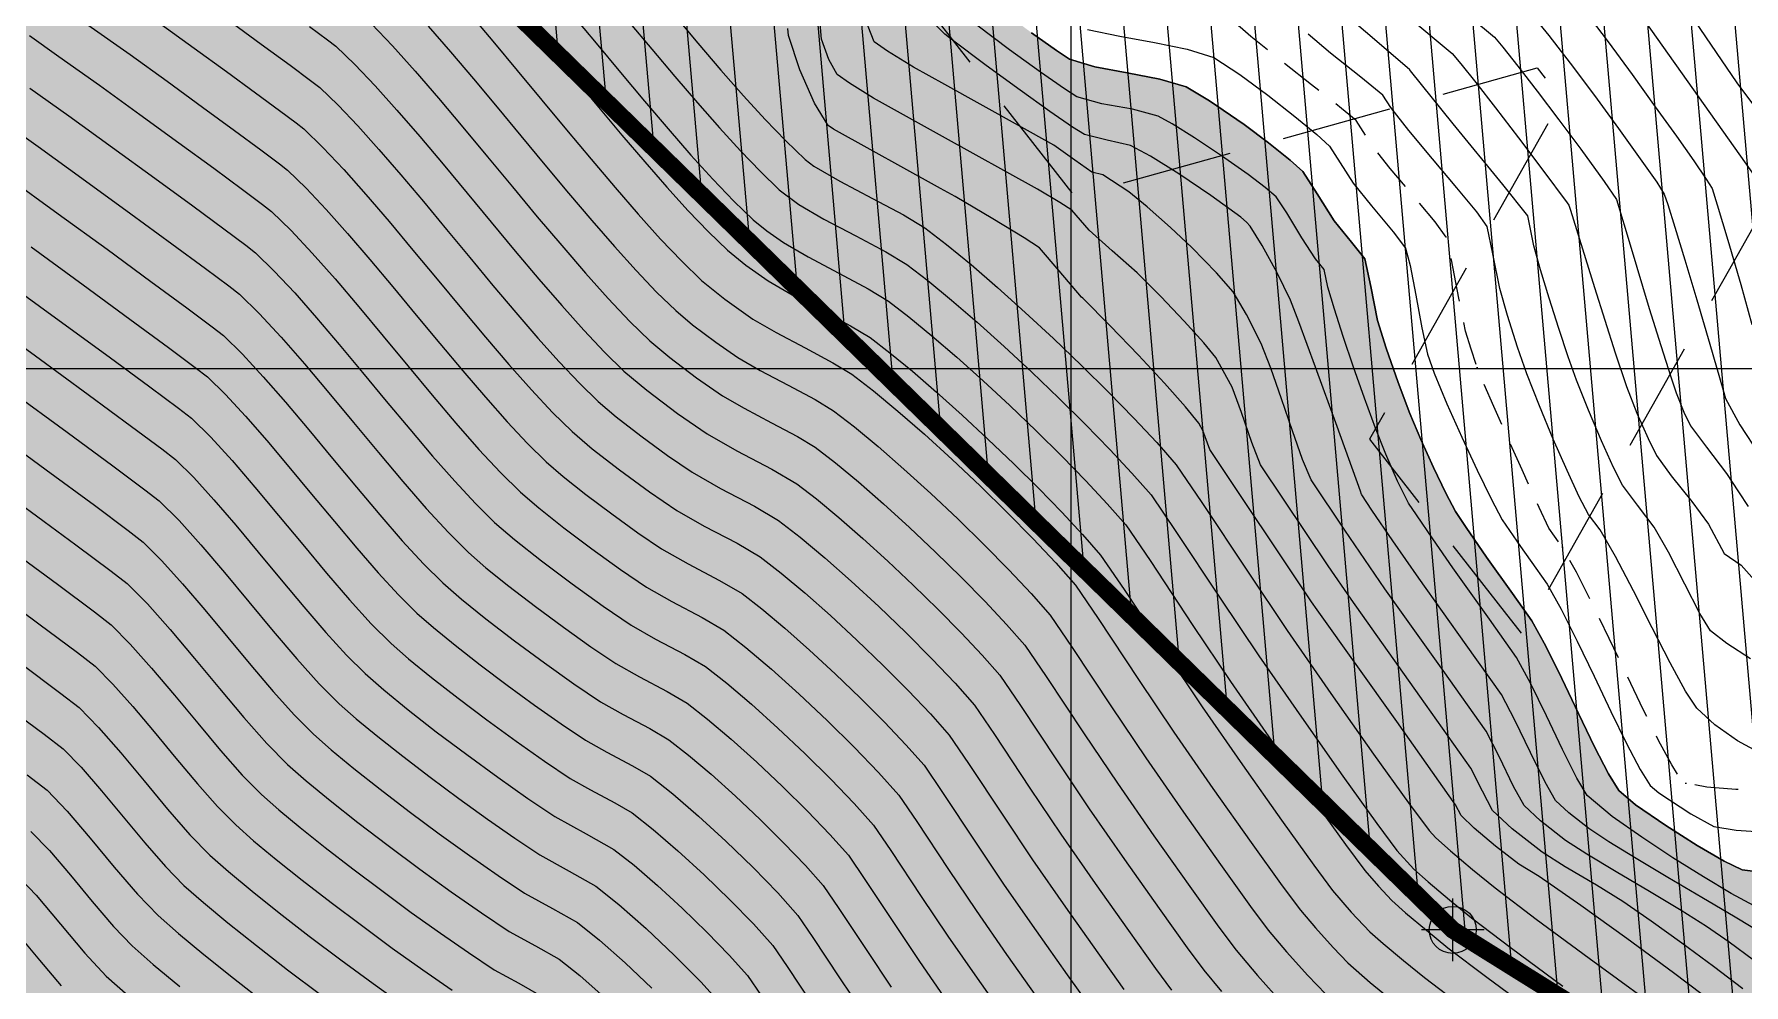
# Model space of a CAD drawing. Header units: metres. Extents: x 62264 to 62602, y 108404 to 109101.
# Drawn here: x 62370.22 to 62419.33, y 108682.31 to 108709.6 of the extents above; entities that cross this region are included whole.
import ezdxf
from ezdxf.enums import TextEntityAlignment as Align

# ---------------------------------------------------------------- set-up
doc = ezdxf.new("R2010")
doc.units = ezdxf.units.M
doc.header["$MEASUREMENT"] = 0
doc.linetypes.add('NASCOSTA', pattern=[9.525, 6.35, -3.175])
doc.linetypes.add('TRATTEGGIATA2', pattern=[0.375, 0.25, -0.125])
for name, color, linetype, lineweight in [('0__Symbol', 7, 'Continuous', 25), ('0_Col__Red_0.50', 14, 'Continuous', 50), ('0_Hatch', 2, 'Continuous', 9)]:
    doc.layers.add(name, color=color, linetype=linetype, lineweight=lineweight)
for name, color, linetype in [('colore lago', 131, 'Continuous'), ('coordinate', 2, 'Continuous'), ('curve livello 1m', 2, 'Continuous'), ('curve livello 5m', 7, 'Continuous'), ('LINCOLO-ROSSO-025', 10, 'Continuous')]:
    doc.layers.add(name, color=color, linetype=linetype)
doc.layers.add('Colori bordi', color=5, linetype='Continuous', plot=False)

# ---------------------------------------------------------------- blocks, each defined once
blk = doc.blocks.new('CONTORNO')
at = {"layer": 'LINCOLO-ROSSO-025', "linetype": 'NASCOSTA', "lineweight": 0, "ltscale": 0.5, "flags": 128}
blk.add_lwpolyline([(26.165, -94.334), (25.446, -93.474), (-6.877, 42.135), (-4.985, 41.623), (-4.907, 41.912), (-5.109, 41.967), (-4.481, 44.283), (-5.968, 44.686), (9.426, 101.471, 0.76503), (-27.561, 123.114), (-31.83, 118.918, 0.278191), (-69.079, 126.141), (-85.83, 120.005), (-86.105, 120.756), (-102.99, 114.571), (-98.153, 109.314), (-85.2, 114.059), (-84.427, 113.219), (-89.144, 103.05), (-84.307, 97.793), (-77.785, 111.855), (-78.51, 112.191), (-77.184, 115.052, -0.198912), (-74.368, 117.643), (-67.474, 120.163, -0.281645), (-36.074, 114.45, 0.175507), (-40.663, 100.044), (-40.374, 92.645, 0.034114), (-43.469, 92.01), (-53.105, 89.338), (-53.319, 90.109), (-70.647, 85.303), (-66.249, 79.674), (-52.956, 83.36), (-52.253, 82.461), (-57.773, 72.704), (-53.908, 67.757), (-53.375, 67.075), (-47.588, 77.303), (-45.683, 80.67), (-46.38, 81.064), (-46.314, 81.181, -0.14195), (-42.731, 84.682), (-41.604, 85.286, -0.165813), (-34.47, 86.461, -0.072308), (-29.805, 84.968), (-22.578, 81.44), (16.586, -82.868), (15.866, -82.007), (19.27, -96.287), (18.407, -96.98), (19.153, -100.108), (27.051, -106.511), (29.932, -105.824), (28.44, -103.877), (26.165, -94.334)], format="xyb", close=True, dxfattribs=at)
blk = doc.blocks.new('LEV_PLAN')
h = blk.add_hatch(color=256)
h.dxf.hatch_style = 1
h.paths.add_polyline_path([(-0.135, 0), (0, 0), (0, 0.135, 0.414214)])
h.paths.add_polyline_path([(0, 0), (0, -0.135, 0.414214), (0.135, 0)])
for p, q in [((0, -0.18), (0, 0.18)), ((-0.18, 0), (0.18, 0))]:
    blk.add_line(p, q)
blk.add_circle((0, 0), 0.135)
at = {"lineweight": 30, "flags": 106}
blk.add_attdef('VALUE', text='', height=0.25, dxfattribs=at).set_placement((0, 0.3), align=Align.BOTTOM_CENTER)

msp = doc.modelspace()

# ---------------------------------------------------------------- hatches: boundary and pattern name
at = {"layer": '0_Hatch'}
h = msp.add_hatch(dxfattribs=at)
h.set_pattern_fill('ANSI31', color=80, scale=10, angle=50)
h.paths.add_polyline_path([(62461.573, 108657.106), (62469.287, 108673.52), (62447.136, 108677.206), (62422.066, 108695.24), (62427.603, 108702.225), (62411.363, 108723.278), (62402.491, 108718.984), (62391.87, 108729.152), (62395.054, 108733.894), (62378.537, 108753.334), (62360.975, 108748.063), (62354.234, 108739.358), (62410.968, 108683.883), (62448.728, 108660.35), (62450.64, 108661.812), (62451.148, 108664.314), (62456.414, 108662.941), (62458.266, 108662.184), (62459.322, 108661.386), (62460.2, 108659.93)])
at = {"layer": 'colore lago', "linetype": 'Continuous', "lineweight": 0}
msp.add_hatch(color=256, dxfattribs=at).paths.add_polyline_path([(62424.984, 108653.069), (62419.433, 108652.547), (62413.953, 108651.637), (62408.529, 108650.359), (62403.21, 108648.764), (62398.021, 108646.797), (62392.955, 108644.487), (62388.067, 108641.873), (62383.347, 108638.914), (62379.143, 108635.919), (62374.987, 108632.528), (62370.912, 108628.752), (62367.864, 108625.55), (62364.577, 108621.72), (62361.992, 108618.302), (62358.884, 108613.699), (62356.087, 108608.883), (62353.615, 108603.924), (62351.491, 108598.79), (62349.698, 108593.52), (62348.257, 108588.148), (62347.162, 108582.699), (62346.433, 108577.206), (62346.076, 108571.827), (62346.067, 108566.27), (62346.414, 108560.708), (62347.156, 108555.214), (62348.241, 108549.757), (62349.108, 108546.543), (62347.868, 108543.897), (62343.805, 108542.34), (62343.071, 108542.931), (62342.215, 108543.399), (62341.494, 108543.605), (62340.731, 108543.397), (62339.788, 108542.895), (62338.814, 108542.367), (62337.958, 108542.081), (62337.463, 108542.167), (62336.538, 108542.374), (62334.253, 108542.969), (62331.322, 108543.785), (62328.139, 108544.685), (62325.098, 108545.533), (62322.593, 108546.195), (62321.848, 108546.361), (62320.984, 108546.545), (62320.474, 108546.666), (62319.859, 108546.963), (62319.103, 108547.335), (62317.961, 108547.824), (62316.581, 108548.386), (62315.066, 108548.989), (62313.523, 108549.599), (62312.055, 108550.183), (62310.769, 108550.711), (62309.769, 108551.147), (62309.112, 108551.475), (62308.074, 108552.131), (62305.134, 108553.829), (62301.974, 108555.846), (62300, 108557.145), (62300, 108746.102), (62331.882, 108763.679), (62334.507, 108761.512), (62338.392, 108758.6), (62343.084, 108755.721), (62348.103, 108752.428), (62352.959, 108748.821), (62356.982, 108746.672), (62361.491, 108743.204), (62364.809, 108741.018), (62364.85, 108740.982), (62366.701, 108739.452), (62368.7, 108737.832), (62369.305, 108737.355), (62369.749, 108737.014), (62370.359, 108736.582), (62371.24, 108735.973), (62371.627, 108735.711), (62374.472, 108733.847), (62374.708, 108733.696), (62375.544, 108733.194), (62376.513, 108732.622), (62377.024, 108732.307), (62377.264, 108731.984), (62377.853, 108731.572), (62378.743, 108731.016), (62379.493, 108730.514), (62379.904, 108730.173), (62380.53, 108729.628), (62381.289, 108728.95), (62382.099, 108728.213), (62382.879, 108727.488), (62383.568, 108726.81), (62384.361, 108726.013), (62384.891, 108725.5), (62385.513, 108725.007), (62386.29, 108724.44), (62387.153, 108723.834), (62388.028, 108723.224), (62388.845, 108722.646), (62389.533, 108722.136), (62390.019, 108721.728), (62390.461, 108721.189), (62391.046, 108720.467), (62391.593, 108719.84), (62392.228, 108719.121), (62392.561, 108718.731), (62392.862, 108718.087), (62393.16, 108717.245), (62393.458, 108716.296), (62393.758, 108715.335), (62394.064, 108714.455), (62394.378, 108713.747), (62394.629, 108713.387), (62395.018, 108712.892), (62395.432, 108712.426), (62395.814, 108712.034), (62396.33, 108711.596), (62397.152, 108710.938), (62398.032, 108710.258), (62398.87, 108709.636), (62399.584, 108709.126), (62399.96, 108708.881), (62400.685, 108708.661), (62401.612, 108708.484), (62402.549, 108708.306), (62403.305, 108708.084), (62403.979, 108707.68), (62404.973, 108707.002), (62405.674, 108706.477), (62406.299, 108705.979), (62406.659, 108705.658), (62407.074, 108705.014), (62407.565, 108704.234), (62408.06, 108703.631), (62408.444, 108703.148), (62408.613, 108702.358), (62408.809, 108701.374), (62409.055, 108700.585), (62409.399, 108699.598), (62409.737, 108698.707), (62410.053, 108697.961), (62410.417, 108697.156), (62410.768, 108696.423), (62411.044, 108695.894), (62411.352, 108695.436), (62411.941, 108694.585), (62412.688, 108693.536), (62413.24, 108692.756), (62413.64, 108692.028), (62414.101, 108691.1), (62414.582, 108690.096), (62415.042, 108689.143), (62415.44, 108688.363), (62415.735, 108687.883), (62416.22, 108687.475), (62417.091, 108686.877), (62417.986, 108686.309), (62418.762, 108685.857), (62419.277, 108685.61), (62419.98, 108685.523), (62420.747, 108685.436), (62421.269, 108685.254), (62422.042, 108684.935), (62422.834, 108684.575), (62423.302, 108684.318), (62424.281, 108683.305), (62425.656, 108681.875), (62426.449, 108681.066), (62427.156, 108680.351), (62427.673, 108679.833), (62427.895, 108679.62), (62428.432, 108679.384), (62429.04, 108678.92), (62429.869, 108678.212), (62430.484, 108677.629), (62430.843, 108677.243), (62431.218, 108676.364), (62431.557, 108675.296), (62431.913, 108674.527), (62432.355, 108674.247), (62432.858, 108673.942), (62433.455, 108673.231), (62434.097, 108672.326), (62434.701, 108671.601), (62435.197, 108671.28), (62435.685, 108671.01), (62436.144, 108670.755), (62436.707, 108670.388), (62437.492, 108669.855), (62438.358, 108669.253), (62439.162, 108668.678), (62440.078, 108667.996), (62441.13, 108667.19), (62442.002, 108666.501), (62442.908, 108665.758), (62443.789, 108665.021), (62444.562, 108664.359), (62445.144, 108663.844), (62445.453, 108663.547), (62446.014, 108662.665), (62446.501, 108661.941), (62447.153, 108661.7), (62448.876, 108661.081), (62447.183, 108652.749), (62446.943, 108651.566), (62441.595, 108652.495), (62436.09, 108653.04), (62430.527, 108653.236)])

# ---------------------------------------------------------------- linework, layer by layer
at = {"layer": '0_Col__Red_0.50', "color": 80, "const_width": 0.5}
msp.add_lwpolyline([(62461.573, 108657.106), (62469.287, 108673.52), (62447.136, 108677.206), (62422.066, 108695.24), (62427.603, 108702.225), (62411.363, 108723.278), (62402.491, 108718.984), (62391.87, 108729.152), (62395.054, 108733.894), (62378.537, 108753.334), (62360.975, 108748.063), (62354.234, 108739.358), (62410.968, 108683.883), (62448.728, 108660.35), (62450.64, 108661.812), (62451.148, 108664.314), (62456.414, 108662.941), (62458.266, 108662.184), (62459.322, 108661.386), (62460.2, 108659.93), (62461.573, 108657.106)], dxfattribs=at)
at = {"layer": 'Colori bordi', "linetype": 'Continuous', "lineweight": 0, "flags": 128}
msp.add_lwpolyline([(62398.87, 108709.636), (62399.584, 108709.126), (62399.96, 108708.881), (62400.685, 108708.661), (62401.612, 108708.484), (62402.549, 108708.306), (62403.305, 108708.084), (62403.979, 108707.68), (62404.973, 108707.002), (62405.674, 108706.477), (62406.299, 108705.979), (62406.659, 108705.658), (62407.074, 108705.014), (62407.565, 108704.234), (62408.06, 108703.631), (62408.444, 108703.148), (62408.613, 108702.358), (62408.809, 108701.374), (62409.055, 108700.585), (62409.399, 108699.598), (62409.737, 108698.707), (62410.053, 108697.961), (62410.417, 108697.156), (62410.768, 108696.423), (62411.044, 108695.894), (62411.352, 108695.436), (62411.941, 108694.585), (62412.688, 108693.536), (62413.24, 108692.756), (62413.64, 108692.028), (62414.101, 108691.1), (62414.582, 108690.096), (62415.042, 108689.143), (62415.44, 108688.363), (62415.735, 108687.883), (62416.22, 108687.475), (62417.091, 108686.877), (62417.986, 108686.309), (62418.762, 108685.857), (62419.277, 108685.61), (62419.98, 108685.523)], dxfattribs=at)
at = {"layer": 'coordinate', "linetype": 'Continuous', "lineweight": 0}
for p, q in [((62400, 108767.618), (62400, 108626.056)), ((62300, 108700), (62492.122, 108700))]:
    msp.add_line(p, q, dxfattribs=at)
at = {"layer": 'curve livello 1m', "color": 152, "linetype": 'TRATTEGGIATA2', "ltscale": 5, "flags": 128}
msp.add_lwpolyline([(62449.409, 108663.703), (62444.734, 108667.217), (62444.734, 108667.217), (62443.954, 108667.783), (62443.429, 108668.028), (62442.969, 108668.248), (62442.969, 108668.248), (62442.47, 108668.783), (62441.977, 108669.175), (62441.124, 108669.816), (62440.102, 108670.575), (62439.103, 108671.321), (62438.32, 108671.922), (62438.32, 108671.922), (62437.534, 108672.562), (62437.08, 108672.956), (62437.08, 108672.956), (62436.692, 108673.419), (62436.139, 108674.141), (62435.492, 108675.027), (62434.819, 108675.983), (62434.191, 108676.913), (62434.191, 108676.913), (62434.183, 108676.926), (62434.135, 108676.968), (62433.554, 108677.536), (62432.857, 108678.242), (62432.184, 108678.923), (62431.677, 108679.412), (62431.677, 108679.412), (62430.841, 108680.147), (62429.964, 108680.89), (62429.133, 108681.568), (62428.437, 108682.108), (62427.967, 108682.438), (62427.967, 108682.438), (62427.85, 108682.49), (62427.362, 108682.981), (62426.953, 108683.405), (62426.568, 108683.805), (62426.568, 108683.805), (62425.763, 108684.619), (62425.037, 108685.346), (62424.499, 108685.878), (62424.256, 108686.107), (62424.256, 108686.107), (62423.838, 108686.33), (62423.033, 108686.718), (62422.083, 108687.153), (62422.083, 108687.153), (62421.201, 108687.532), (62420.659, 108687.741), (62420.659, 108687.741), (62419.96, 108687.849), (62419.097, 108687.916), (62418.267, 108687.984), (62417.665, 108688.094), (62417.665, 108688.094), (62417.563, 108688.156), (62417.547, 108688.17), (62417.258, 108688.62), (62416.882, 108689.325), (62416.442, 108690.213), (62415.962, 108691.213), (62415.465, 108692.25), (62414.976, 108693.254), (62414.519, 108694.151), (62414.116, 108694.869), (62414.116, 108694.869), (62413.888, 108695.19), (62413.731, 108695.42), (62413.447, 108696.014), (62412.957, 108697.086), (62412.957, 108697.086), (62412.542, 108698.014), (62412.149, 108698.906), (62411.838, 108699.625), (62411.669, 108700.032), (62411.669, 108700.032), (62411.493, 108700.551), (62411.338, 108701.075), (62411.338, 108701.075), (62411.14, 108702.019), (62410.936, 108703.116), (62410.783, 108703.767), (62410.783, 108703.767), (62410.46, 108704.208), (62409.848, 108704.939), (62409.171, 108705.744), (62408.647, 108706.405), (62408.195, 108707.116), (62407.772, 108707.467), (62406.911, 108708.146), (62405.935, 108708.914), (62405.164, 108709.532), (62404.859, 108709.794), (62404.558, 108710.033), (62403.965, 108710.163), (62402.733, 108710.397), (62401.329, 108710.662), (62400.217, 108710.883), (62399.534, 108711.046), (62399.508, 108711.064), (62399.419, 108711.135), (62398.941, 108711.7), (62398.366, 108712.469), (62397.791, 108713.304), (62397.315, 108714.068), (62396.999, 108714.708), (62396.588, 108715.641), (62396.135, 108716.7), (62395.69, 108717.718), (62395.307, 108718.531), (62394.833, 108719.384), (62394.335, 108720.199), (62394, 108720.666), (62393.527, 108721.291), (62392.891, 108722.096), (62392.334, 108722.781), (62392.022, 108723.139), (62391.403, 108723.624), (62390.228, 108724.482), (62388.787, 108725.522), (62387.371, 108726.549), (62386.269, 108727.371), (62385.592, 108727.906), (62384.834, 108728.52), (62384.222, 108729.031), (62383.639, 108729.546), (62382.938, 108730.185), (62382.188, 108730.877), (62381.454, 108731.553), (62380.802, 108732.145), (62380.301, 108732.582), (62379.555, 108733.154), (62378.591, 108733.891), (62378.094, 108734.284), (62377.713, 108734.585), (62377.036, 108735.03), (62375.97, 108735.715), (62375.055, 108736.311), (62373.009, 108737.706), (62371.181, 108738.986), (62370.681, 108739.355), (62370.133, 108739.77), (62369.655, 108740.145), (62369.247, 108740.473), (62368.148, 108741.404), (62366.867, 108742.513), (62365.789, 108743.468)], dxfattribs=at)
at = {"layer": 'curve livello 1m', "flags": 128}
for points in [[(62419.524, 108691.666), (62418.846, 108692.105), (62418.373, 108692.471), (62418.373, 108692.471), (62418.066, 108692.971), (62417.631, 108693.812), (62417.163, 108694.727), (62416.756, 108695.448), (62416.756, 108695.448), (62416.278, 108696.075), (62415.842, 108696.654), (62415.842, 108696.654), (62415.586, 108697.158), (62415.24, 108697.921), (62414.866, 108698.804), (62414.527, 108699.665), (62414.527, 108699.665), (62414.286, 108700.337), (62414.014, 108701.151), (62413.74, 108702.014), (62413.492, 108702.834), (62413.301, 108703.518), (62413.301, 108703.518), (62413.123, 108704.385), (62412.409, 108705.282), (62410.984, 108707.026), (62409.754, 108708.546), (62409.733, 108708.573), (62409.725, 108708.579), (62406.002, 108711.776)], [(62409.508, 108711.73), (62412.168, 108709.51), (62412.41, 108709.223), (62412.838, 108708.68), (62413.394, 108707.96), (62414.016, 108707.138), (62414.647, 108706.294), (62415.321, 108705.364), (62415.674, 108704.847), (62416.066, 108703.55), (62416.614, 108701.72), (62416.945, 108700.659), (62417.23, 108699.762), (62417.384, 108699.298), (62417.608, 108698.75), (62417.797, 108698.351), (62418.259, 108697.737), (62418.833, 108696.985), (62419.177, 108696.455), (62419.453, 108696.039)], [(62375.763, 108710.024), (62376.739, 108709.314), (62377.566, 108708.707), (62378.155, 108708.27), (62378.419, 108708.067), (62378.419, 108708.067), (62378.944, 108707.56), (62379.512, 108706.963), (62380.115, 108706.291), (62380.746, 108705.561), (62381.398, 108704.79), (62382.062, 108703.993), (62382.73, 108703.186), (62383.396, 108702.386), (62384.051, 108701.609), (62384.688, 108700.871), (62385.299, 108700.189), (62385.877, 108699.578), (62386.414, 108699.055), (62386.414, 108699.055), (62386.932, 108698.616), (62387.64, 108698.067), (62388.409, 108697.504), (62389.114, 108697.022), (62389.114, 108697.022), (62389.933, 108696.558), (62390.907, 108696.045), (62391.602, 108695.639), (62392.218, 108695.162), (62392.925, 108694.569), (62393.69, 108693.892), (62394.48, 108693.163), (62395.261, 108692.411), (62396.002, 108691.668), (62396.669, 108690.966), (62397.228, 108690.335), (62397.802, 108689.494), (62398.82, 108687.956), (62399.709, 108686.63), (62400.691, 108685.219), (62401.648, 108683.863), (62402.432, 108682.771), (62402.891, 108682.155)], [(62385.653, 108710.184), (62386.356, 108709.337), (62387.056, 108708.494), (62387.748, 108707.67), (62388.426, 108706.876), (62389.084, 108706.126), (62389.715, 108705.432), (62390.314, 108704.808), (62390.874, 108704.265), (62390.874, 108704.265), (62391.267, 108703.948), (62391.74, 108703.613), (62391.74, 108703.613), (62392.447, 108703.204), (62393.332, 108702.736), (62394.175, 108702.287), (62394.755, 108701.937), (62394.755, 108701.937), (62395.342, 108701.487), (62396.005, 108700.942), (62396.724, 108700.322), (62397.476, 108699.647), (62398.243, 108698.935), (62399.004, 108698.207), (62399.738, 108697.48), (62400.425, 108696.775), (62401.044, 108696.111), (62401.575, 108695.508), (62402.271, 108694.489), (62403.505, 108692.625), (62404.583, 108691.017), (62405.773, 108689.306), (62406.933, 108687.662), (62407.882, 108686.339), (62408.44, 108685.592), (62408.83, 108685.139), (62409.22, 108684.729), (62409.614, 108684.378), (62410.21, 108683.876), (62410.831, 108683.372), (62411.945, 108682.523), (62413.377, 108681.47)], [(62388.596, 108710.148), (62389.279, 108709.339), (62389.946, 108708.562), (62390.594, 108707.829), (62391.215, 108707.15), (62391.806, 108706.537), (62392.361, 108706.001), (62392.361, 108706.001), (62392.615, 108705.81), (62393.363, 108705.377), (62394.3, 108704.881), (62395.192, 108704.407), (62395.806, 108704.036), (62395.806, 108704.036), (62396.428, 108703.56), (62397.13, 108702.983), (62397.89, 108702.327), (62398.686, 108701.612), (62399.498, 108700.859), (62400.303, 108700.088), (62401.08, 108699.319), (62401.807, 108698.574), (62402.462, 108697.871), (62403.024, 108697.232), (62403.76, 108696.154), (62405.067, 108694.181), (62406.207, 108692.479), (62407.467, 108690.669), (62408.695, 108688.929), (62409.699, 108687.529), (62410.289, 108686.738), (62410.484, 108686.522), (62410.9, 108686.152), (62411.531, 108685.62), (62412.188, 108685.087), (62413.367, 108684.188), (62414.882, 108683.074), (62416.51, 108681.89)], [(62419.305, 108682.194), (62418.454, 108682.836), (62417.552, 108683.5), (62416.663, 108684.137), (62415.853, 108684.698), (62415.853, 108684.698), (62415.095, 108685.166), (62414.197, 108685.695), (62413.536, 108686.111), (62413.536, 108686.111), (62412.679, 108686.782), (62412.113, 108687.31), (62412.113, 108687.31), (62411.824, 108687.864), (62411.488, 108688.53), (62411.488, 108688.53), (62410.024, 108690.597), (62408.045, 108693.374), (62408.045, 108693.374), (62407.39, 108694.331), (62405.445, 108697.236), (62405.195, 108697.874), (62404.901, 108698.738), (62404.626, 108699.468), (62404.626, 108699.468), (62404.165, 108700.315), (62403.818, 108700.736), (62403.254, 108701.358), (62402.582, 108702.065), (62401.905, 108702.744), (62401.188, 108703.376), (62400.518, 108703.97), (62400.024, 108704.547), (62399.678, 108704.767), (62399.036, 108705.148), (62396.311, 108706.658), (62394.325, 108707.76), (62393.641, 108708.188), (62393.282, 108708.439), (62393.045, 108708.871), (62392.837, 108709.452), (62392.777, 108710.132)], [(62419.603, 108683.018), (62418.904, 108683.53), (62418.258, 108683.98), (62418.258, 108683.98), (62417.529, 108684.442), (62416.618, 108684.986), (62415.666, 108685.546), (62414.815, 108686.057), (62414.207, 108686.452), (62414.207, 108686.452), (62413.491, 108687.013), (62413.018, 108687.453), (62413.018, 108687.453), (62412.715, 108688.004), (62412.303, 108688.861), (62411.926, 108689.586), (62411.926, 108689.586), (62410.69, 108691.331), (62409.019, 108693.677), (62409.019, 108693.677), (62407.869, 108695.356), (62406.901, 108696.801), (62406.654, 108697.39), (62406.363, 108698.212), (62406.052, 108699.132), (62405.745, 108700.012), (62405.465, 108700.716), (62405.465, 108700.716), (62405.047, 108701.546), (62404.657, 108702.2), (62404.657, 108702.2), (62404.181, 108702.746), (62403.475, 108703.472), (62403.475, 108703.472), (62402.859, 108704.048), (62402.189, 108704.64), (62401.666, 108705.071), (62400.914, 108705.559), (62400.6, 108705.634), (62400.107, 108705.981), (62399.507, 108706.414), (62396.375, 108708.149), (62395.477, 108708.648), (62394.731, 108709.114), (62394.349, 108709.382), (62394.084, 108710.039)], [(62419.955, 108683.718), (62419.085, 108684.247), (62418.126, 108684.814), (62417.151, 108685.387), (62416.236, 108685.93), (62415.454, 108686.411), (62414.878, 108686.793), (62414.878, 108686.793), (62414.304, 108687.243), (62413.924, 108687.596), (62413.924, 108687.596), (62413.622, 108688.122), (62413.203, 108688.98), (62412.755, 108689.908), (62412.364, 108690.643), (62412.364, 108690.643), (62411.356, 108692.066), (62409.993, 108693.98), (62409.993, 108693.98), (62409.25, 108695.051), (62408.644, 108695.936), (62408.356, 108696.369), (62408.356, 108696.369), (62408.35, 108696.383), (62408.318, 108696.475), (62407.649, 108698.334), (62407.028, 108700.04), (62406.548, 108701.336), (62406.304, 108701.965), (62406.304, 108701.965), (62405.922, 108702.744), (62405.495, 108703.53), (62405.15, 108704.086), (62405.15, 108704.086), (62405.044, 108704.2), (62404.883, 108704.342), (62404.017, 108704.97), (62403.1, 108705.587), (62402.282, 108706.096), (62401.711, 108706.401), (62401.041, 108706.559), (62400.387, 108706.716), (62400.043, 108706.928), (62399.396, 108707.373), (62398.538, 108707.986), (62397.561, 108708.7), (62396.556, 108709.451), (62396.379, 108709.593), (62395.885, 108710.083)], [(62414.916, 108710.055), (62415.431, 108709.373), (62415.431, 108709.373), (62416.119, 108708.435), (62416.786, 108707.515), (62417.391, 108706.669), (62417.892, 108705.957), (62418.248, 108705.436), (62418.416, 108705.166), (62418.416, 108705.166), (62418.567, 108704.701), (62418.873, 108703.681), (62419.244, 108702.413), (62419.244, 108702.413), (62419.562, 108701.26)], [(62416.164, 108710.432), (62419.726, 108705.408)], [(62370.077, 108709.56), (62370.925, 108708.957), (62372.091, 108708.132), (62372.091, 108708.132), (62373.25, 108707.294), (62374.367, 108706.482), (62375.372, 108705.747), (62376.198, 108705.14), (62376.776, 108704.709), (62377.036, 108704.507), (62377.036, 108704.507), (62377.595, 108703.962), (62378.206, 108703.308), (62378.858, 108702.569), (62379.539, 108701.768), (62380.238, 108700.929), (62380.945, 108700.077), (62381.646, 108699.236), (62382.333, 108698.428), (62382.992, 108697.679), (62383.612, 108697.011), (62384.183, 108696.45), (62384.183, 108696.45), (62384.713, 108695.995), (62385.427, 108695.43), (62386.238, 108694.82), (62387.058, 108694.23), (62387.802, 108693.726), (62387.802, 108693.726), (62388.534, 108693.311), (62389.404, 108692.853), (62390.025, 108692.49), (62390.662, 108691.993), (62391.399, 108691.367), (62392.193, 108690.653), (62393, 108689.893), (62393.775, 108689.128), (62394.475, 108688.399), (62395.055, 108687.749), (62395.568, 108686.997), (62396.478, 108685.622), (62397.273, 108684.437), (62398.151, 108683.175), (62399.006, 108681.963)], [(62371.761, 108709.868), (62372.97, 108709.013), (62372.97, 108709.013), (62374.031, 108708.245), (62375.053, 108707.502), (62375.974, 108706.829), (62376.73, 108706.273), (62377.259, 108705.879), (62377.497, 108705.693), (62377.497, 108705.693), (62378.027, 108705.179), (62378.604, 108704.568), (62379.218, 108703.878), (62379.86, 108703.129), (62380.521, 108702.341), (62381.193, 108701.532), (62381.865, 108700.722), (62382.53, 108699.929), (62383.177, 108699.173), (62383.799, 108698.473), (62384.385, 108697.849), (62384.927, 108697.318), (62384.927, 108697.318), (62385.412, 108696.902), (62386.065, 108696.385), (62386.807, 108695.826), (62387.558, 108695.286), (62388.239, 108694.825), (62388.239, 108694.825), (62389, 108694.393), (62389.905, 108693.917), (62390.551, 108693.54), (62391.123, 108693.096), (62391.78, 108692.546), (62392.491, 108691.917), (62393.225, 108691.238), (62393.951, 108690.54), (62394.64, 108689.85), (62395.259, 108689.197), (62395.78, 108688.611), (62396.312, 108687.83), (62397.259, 108686.4), (62398.085, 108685.168), (62398.998, 108683.856), (62399.887, 108682.596), (62400.615, 108681.582)], [(62378.123, 108709.822), (62378.646, 108709.434), (62378.88, 108709.254), (62378.88, 108709.254), (62379.423, 108708.729), (62380.011, 108708.111), (62380.636, 108707.415), (62381.29, 108706.66), (62381.964, 108705.861), (62382.651, 108705.035), (62383.343, 108704.2), (62384.033, 108703.372), (62384.711, 108702.568), (62385.371, 108701.804), (62386.003, 108701.097), (62386.602, 108700.465), (62387.157, 108699.923), (62387.157, 108699.923), (62387.813, 108699.378), (62388.7, 108698.711), (62389.552, 108698.12), (62389.552, 108698.12), (62390.4, 108697.64), (62391.408, 108697.109), (62392.127, 108696.689), (62392.127, 108696.689), (62392.689, 108696.256), (62393.328, 108695.726), (62394.021, 108695.122), (62394.742, 108694.465), (62395.47, 108693.78), (62396.178, 108693.088), (62396.844, 108692.411), (62397.444, 108691.774), (62397.953, 108691.197), (62398.547, 108690.327), (62399.601, 108688.734), (62400.522, 108687.361), (62401.538, 108685.9), (62402.529, 108684.496), (62403.34, 108683.366), (62403.816, 108682.727), (62404.326, 108682.119)], [(62379.903, 108709.898), (62380.511, 108709.258), (62381.157, 108708.539), (62381.833, 108707.758), (62382.53, 108706.932), (62383.241, 108706.078), (62383.957, 108705.214), (62384.669, 108704.358), (62385.371, 108703.526), (62386.053, 108702.736), (62386.708, 108702.006), (62387.326, 108701.352), (62387.9, 108700.792), (62387.9, 108700.792), (62388.473, 108700.316), (62389.246, 108699.734), (62389.99, 108699.219), (62389.99, 108699.219), (62390.614, 108698.857), (62391.396, 108698.444), (62392.141, 108698.048), (62392.653, 108697.739), (62392.653, 108697.739), (62393.234, 108697.291), (62393.895, 108696.743), (62394.611, 108696.118), (62395.357, 108695.439), (62396.109, 108694.73), (62396.842, 108694.014), (62397.531, 108693.315), (62398.151, 108692.655), (62398.677, 108692.059), (62399.292, 108691.159), (62400.382, 108689.512), (62401.334, 108688.092), (62402.385, 108686.581), (62403.41, 108685.129), (62404.248, 108683.961), (62404.741, 108683.3), (62405.357, 108682.574), (62406.08, 108681.774)], [(62381.532, 108709.829), (62382.174, 108709.092), (62382.837, 108708.312), (62383.515, 108707.501), (62384.2, 108706.675), (62384.886, 108705.848), (62385.567, 108705.033), (62386.235, 108704.246), (62386.883, 108703.501), (62387.505, 108702.812), (62388.095, 108702.194), (62388.644, 108701.66), (62388.644, 108701.66), (62389.132, 108701.254), (62389.793, 108700.757), (62390.427, 108700.317), (62390.427, 108700.317), (62391.072, 108699.944), (62391.88, 108699.517), (62392.649, 108699.107), (62393.178, 108698.788), (62393.178, 108698.788), (62393.779, 108698.326), (62394.461, 108697.76), (62395.201, 108697.114), (62395.972, 108696.413), (62396.749, 108695.68), (62397.506, 108694.941), (62398.218, 108694.218), (62398.858, 108693.537), (62399.402, 108692.921), (62400.036, 108691.992), (62401.163, 108690.29), (62402.146, 108688.823), (62403.232, 108687.262), (62404.291, 108685.762), (62405.157, 108684.555), (62405.665, 108683.873), (62406.189, 108683.256), (62406.804, 108682.576), (62407.326, 108682.038)], [(62384.384, 108709.959), (62385.062, 108709.143), (62385.744, 108708.321), (62386.424, 108707.503), (62387.096, 108706.702), (62387.754, 108705.932), (62388.392, 108705.204), (62389.005, 108704.53), (62389.587, 108703.923), (62390.131, 108703.397), (62390.131, 108703.397), (62390.663, 108702.968), (62391.303, 108702.515), (62391.303, 108702.515), (62391.989, 108702.117), (62392.848, 108701.663), (62393.667, 108701.227), (62394.229, 108700.888), (62394.229, 108700.888), (62394.8, 108700.45), (62395.443, 108699.921), (62396.141, 108699.32), (62396.871, 108698.664), (62397.616, 108697.973), (62398.355, 108697.266), (62399.067, 108696.561), (62399.734, 108695.876), (62400.335, 108695.232), (62400.851, 108694.645), (62401.526, 108693.656), (62402.724, 108691.847), (62403.771, 108690.286), (62404.926, 108688.625), (62406.052, 108687.029), (62406.974, 108685.745), (62407.515, 108685.019), (62408.052, 108684.396), (62408.589, 108683.832), (62408.971, 108683.492), (62409.55, 108683.004), (62410.153, 108682.514), (62411.234, 108681.69)], [(62387.283, 108709.972), (62387.957, 108709.165), (62388.62, 108708.378), (62389.269, 108707.623), (62389.899, 108706.91), (62390.504, 108706.25), (62391.078, 108705.654), (62391.618, 108705.133), (62391.618, 108705.133), (62392.178, 108704.712), (62392.905, 108704.29), (62393.816, 108703.808), (62394.684, 108703.347), (62395.281, 108702.987), (62395.281, 108702.987), (62395.885, 108702.523), (62396.567, 108701.962), (62397.307, 108701.325), (62398.081, 108700.63), (62398.871, 108699.897), (62399.654, 108699.147), (62400.409, 108698.4), (62401.116, 108697.674), (62401.753, 108696.991), (62402.3, 108696.37), (62403.015, 108695.321), (62404.286, 108693.403), (62405.395, 108691.748), (62405.395, 108691.748), (62406.62, 108689.987), (62407.814, 108688.295), (62408.791, 108686.934), (62409.364, 108686.165), (62409.852, 108685.626), (62410.257, 108685.265), (62410.871, 108684.748), (62411.51, 108684.229), (62412.656, 108683.355), (62414.129, 108682.272)], [(62419.627, 108684.573), (62418.968, 108684.931), (62418.168, 108685.405), (62417.289, 108685.955), (62416.395, 108686.545), (62415.549, 108687.134), (62415.549, 108687.134), (62414.83, 108687.74), (62414.531, 108688.24), (62414.121, 108689.062), (62413.658, 108690.029), (62413.199, 108690.967), (62412.802, 108691.699), (62412.802, 108691.699), (62412.022, 108692.801), (62410.967, 108694.282), (62410.967, 108694.282), (62410.392, 108695.111), (62409.923, 108695.796), (62409.7, 108696.131), (62409.7, 108696.131), (62409.385, 108696.765), (62409.043, 108697.545), (62409.043, 108697.545), (62408.753, 108698.289), (62408.436, 108699.144), (62408.118, 108700.042), (62407.82, 108700.918), (62407.566, 108701.704), (62407.379, 108702.334), (62407.379, 108702.334), (62407.275, 108702.839), (62407.024, 108703.148), (62406.634, 108703.755), (62406.197, 108704.473), (62405.891, 108704.929), (62405.582, 108705.193), (62405.091, 108705.566), (62404.321, 108706.105), (62403.553, 108706.617), (62402.908, 108707.022), (62402.508, 108707.242), (62401.77, 108707.44), (62400.886, 108707.602), (62400.173, 108707.798), (62399.812, 108708.027), (62399.122, 108708.51), (62398.238, 108709.151), (62397.294, 108709.854)], [(62400.473, 108709.728), (62401.4, 108709.536), (62402.398, 108709.357), (62403.341, 108709.163), (62404.102, 108708.926), (62404.102, 108708.926), (62404.854, 108708.438), (62405.657, 108707.842), (62406.434, 108707.238), (62407.064, 108706.721), (62407.427, 108706.387), (62407.427, 108706.387), (62407.738, 108705.904), (62408.106, 108705.319), (62408.106, 108705.319), (62408.631, 108704.667), (62409.256, 108703.926), (62409.614, 108703.457), (62409.744, 108702.958), (62409.904, 108702.102), (62410.076, 108701.163), (62410.24, 108700.415), (62410.43, 108699.869), (62410.8, 108698.989), (62411.228, 108698.027), (62411.667, 108697.083), (62412.069, 108696.26), (62412.387, 108695.657), (62412.914, 108694.887), (62413.353, 108694.271), (62413.678, 108693.812), (62414.08, 108693.089), (62414.54, 108692.176), (62415.027, 108691.166), (62415.512, 108690.153), (62415.963, 108689.23), (62416.349, 108688.49), (62416.641, 108688.027), (62416.892, 108687.816), (62417.804, 108687.213), (62418.471, 108686.852), (62419.114, 108686.751), (62419.974, 108686.688)], [(62419.736, 108688.996), (62419.147, 108689.309), (62418.495, 108689.773), (62417.978, 108690.249), (62417.978, 108690.249), (62417.657, 108690.734), (62417.216, 108691.548), (62416.701, 108692.554), (62416.162, 108693.617), (62415.645, 108694.599), (62415.198, 108695.366), (62415.198, 108695.366), (62414.864, 108695.806), (62414.601, 108696.313), (62414.25, 108697.067), (62413.855, 108697.973), (62413.457, 108698.932), (62413.098, 108699.848), (62413.098, 108699.848), (62412.831, 108700.614), (62412.543, 108701.521), (62412.319, 108702.297), (62412.319, 108702.297), (62412.12, 108703.295), (62411.953, 108704.076), (62411.953, 108704.076), (62411.657, 108704.494), (62411.086, 108705.188), (62410.386, 108706.014), (62409.705, 108706.83), (62409.188, 108707.491), (62408.963, 108707.845), (62408.323, 108708.359), (62407.452, 108709.05), (62406.81, 108709.598)], [(62413.385, 108709.979), (62413.726, 108709.561), (62414.338, 108708.767), (62415.039, 108707.833), (62415.039, 108707.833), (62415.729, 108706.89), (62416.356, 108706.017), (62416.826, 108705.344), (62417.045, 108705.006), (62417.045, 108705.006), (62417.147, 108704.712), (62417.352, 108704.056), (62417.637, 108703.117), (62417.979, 108701.972), (62418.353, 108700.7), (62418.737, 108699.379), (62418.737, 108699.379), (62418.803, 108699.138), (62419.215, 108698.381), (62419.777, 108697.524)], [(62370.089, 108708.046), (62371.213, 108707.251), (62371.213, 108707.251), (62372.47, 108706.343), (62373.681, 108705.462), (62374.771, 108704.665), (62375.667, 108704.006), (62376.293, 108703.539), (62376.575, 108703.32), (62376.575, 108703.32), (62377.112, 108702.797), (62377.699, 108702.168), (62378.325, 108701.458), (62378.979, 108700.689), (62379.651, 108699.884), (62380.329, 108699.066), (62381.003, 108698.257), (62381.662, 108697.482), (62382.295, 108696.762), (62382.891, 108696.121), (62383.44, 108695.582), (62383.44, 108695.582), (62384.015, 108695.089), (62384.789, 108694.476), (62385.668, 108693.814), (62386.558, 108693.174), (62387.364, 108692.628), (62387.364, 108692.628), (62388.067, 108692.229), (62388.903, 108691.789), (62389.5, 108691.441), (62390.111, 108690.963), (62390.819, 108690.362), (62391.582, 108689.676), (62392.357, 108688.946), (62393.101, 108688.211), (62393.773, 108687.511), (62394.331, 108686.886), (62394.823, 108686.165), (62395.697, 108684.844), (62396.461, 108683.706), (62397.304, 108682.494), (62398.125, 108681.329)], [(62369.253, 108707.136), (62370.334, 108706.371), (62371.689, 108705.391), (62372.994, 108704.442), (62374.17, 108703.583), (62375.135, 108702.873), (62375.81, 108702.37), (62376.114, 108702.133), (62376.114, 108702.133), (62376.683, 108701.575), (62377.309, 108700.898), (62377.978, 108700.132), (62378.676, 108699.305), (62379.388, 108698.446), (62380.103, 108697.586), (62380.805, 108696.754), (62381.48, 108695.978), (62382.115, 108695.288), (62382.696, 108694.713), (62382.696, 108694.713), (62383.195, 108694.282), (62383.855, 108693.751), (62384.616, 108693.166), (62385.421, 108692.572), (62386.211, 108692.011), (62386.926, 108691.529), (62386.926, 108691.529), (62387.601, 108691.147), (62388.402, 108690.725), (62388.974, 108690.391), (62389.56, 108689.933), (62390.239, 108689.357), (62390.971, 108688.699), (62391.713, 108687.999), (62392.427, 108687.294), (62393.072, 108686.623), (62393.606, 108686.024), (62394.078, 108685.332), (62394.916, 108684.066), (62395.648, 108682.974), (62396.457, 108681.813)], [(62370.128, 108703.488), (62371.622, 108702.402), (62372.967, 108701.419), (62374.072, 108700.606), (62374.844, 108700.03), (62375.193, 108699.759), (62375.193, 108699.759), (62375.713, 108699.249), (62376.285, 108698.631), (62376.896, 108697.93), (62377.534, 108697.174), (62378.186, 108696.389), (62378.839, 108695.603), (62379.48, 108694.842), (62380.098, 108694.133), (62380.678, 108693.502), (62381.209, 108692.977), (62381.209, 108692.977), (62381.686, 108692.561), (62382.305, 108692.057), (62383.023, 108691.497), (62383.8, 108690.913), (62384.591, 108690.336), (62385.356, 108689.798), (62386.051, 108689.332), (62386.051, 108689.332), (62386.667, 108688.983), (62387.4, 108688.597), (62387.923, 108688.292), (62388.558, 108687.792), (62389.299, 108687.153), (62390.088, 108686.428), (62390.867, 108685.674), (62391.576, 108684.946), (62392.157, 108684.3), (62392.589, 108683.668), (62393.355, 108682.51), (62394.024, 108681.512)], [(62369.347, 108702.537), (62370.935, 108701.382), (62372.366, 108700.337), (62373.54, 108699.473), (62374.361, 108698.861), (62374.732, 108698.572), (62374.732, 108698.572), (62375.286, 108698.026), (62375.899, 108697.354), (62376.556, 108696.594), (62377.238, 108695.778), (62377.931, 108694.943), (62378.616, 108694.124), (62379.278, 108693.355), (62379.9, 108692.671), (62380.466, 108692.109), (62380.466, 108692.109), (62380.973, 108691.667), (62381.63, 108691.131), (62382.395, 108690.536), (62383.22, 108689.914), (62384.062, 108689.301), (62384.875, 108688.729), (62385.614, 108688.234), (62386.201, 108687.901), (62386.899, 108687.533), (62387.397, 108687.242), (62388.002, 108686.766), (62388.709, 108686.156), (62389.461, 108685.466), (62390.203, 108684.748), (62390.879, 108684.054), (62391.433, 108683.438), (62391.844, 108682.835), (62392.574, 108681.732)], [(62368.567, 108701.585), (62370.249, 108700.362), (62371.764, 108699.255), (62373.008, 108698.339), (62373.879, 108697.691), (62374.271, 108697.386), (62374.271, 108697.386), (62374.798, 108696.866), (62375.381, 108696.228), (62376.005, 108695.504), (62376.654, 108694.729), (62377.312, 108693.935), (62377.964, 108693.156), (62378.593, 108692.425), (62379.185, 108691.775), (62379.722, 108691.24), (62379.722, 108691.24), (62380.259, 108690.772), (62380.956, 108690.205), (62381.766, 108689.574), (62382.64, 108688.916), (62383.532, 108688.266), (62384.393, 108687.66), (62385.176, 108687.135), (62386.071, 108686.641), (62386.872, 108686.192), (62387.447, 108685.74), (62388.119, 108685.16), (62388.834, 108684.504), (62389.539, 108683.821), (62390.182, 108683.161), (62390.708, 108682.576), (62391.099, 108682.003)], [(62369.563, 108699.343), (62371.163, 108698.173), (62372.477, 108697.206), (62373.396, 108696.521), (62373.81, 108696.199), (62373.81, 108696.199), (62374.376, 108695.636), (62375.007, 108694.936), (62375.683, 108694.143), (62376.381, 108693.304), (62377.081, 108692.462), (62377.762, 108691.662), (62378.401, 108690.951), (62378.979, 108690.372), (62378.979, 108690.372), (62379.465, 108689.946), (62380.085, 108689.436), (62380.806, 108688.867), (62381.593, 108688.266), (62382.414, 108687.656), (62383.234, 108687.065), (62384.02, 108686.516), (62384.738, 108686.037), (62385.587, 108685.569), (62386.346, 108685.143), (62387.013, 108684.612), (62387.798, 108683.921), (62388.612, 108683.153), (62389.37, 108682.39), (62389.984, 108681.714)], [(62369.96, 108696.009), (62371.414, 108694.939), (62372.43, 108694.182), (62372.888, 108693.825), (62372.888, 108693.825), (62373.469, 108693.241), (62374.123, 108692.505), (62374.821, 108691.677), (62375.536, 108690.816), (62376.238, 108689.982), (62376.899, 108689.235), (62377.492, 108688.635), (62377.492, 108688.635), (62378.029, 108688.164), (62378.715, 108687.6), (62379.513, 108686.971), (62380.384, 108686.305), (62381.292, 108685.631), (62382.199, 108684.977), (62383.069, 108684.37), (62383.863, 108683.839), (62384.619, 108683.423), (62385.295, 108683.043), (62385.889, 108682.571), (62386.588, 108681.956)], [(62369.359, 108694.927), (62370.882, 108693.806), (62371.947, 108693.012), (62372.427, 108692.638), (62372.427, 108692.638), (62372.973, 108692.09), (62373.587, 108691.399), (62374.242, 108690.622), (62374.912, 108689.814), (62375.571, 108689.031), (62376.192, 108688.33), (62376.749, 108687.767), (62376.749, 108687.767), (62377.241, 108687.333), (62377.859, 108686.82), (62378.577, 108686.248), (62379.366, 108685.638), (62380.2, 108685.011), (62381.05, 108684.387), (62381.889, 108683.786), (62382.69, 108683.231), (62383.425, 108682.741), (62384.135, 108682.35), (62384.77, 108681.994)], [(62368.757, 108693.845), (62370.35, 108692.672), (62371.464, 108691.842), (62371.966, 108691.451), (62371.966, 108691.451), (62372.476, 108690.939), (62373.05, 108690.293), (62373.662, 108689.567), (62374.289, 108688.811), (62374.905, 108688.08), (62375.485, 108687.425), (62376.005, 108686.899), (62376.005, 108686.899), (62376.52, 108686.445), (62377.167, 108685.908), (62377.917, 108685.31), (62378.743, 108684.672), (62379.615, 108684.016), (62380.504, 108683.363), (62381.381, 108682.736), (62382.219, 108682.155)], [(62369.819, 108691.539), (62370.981, 108690.673), (62371.506, 108690.265), (62371.506, 108690.265), (62372.065, 108689.695), (62372.7, 108688.968), (62373.374, 108688.161), (62374.05, 108687.35), (62374.691, 108686.614), (62375.262, 108686.03), (62375.262, 108686.03), (62375.799, 108685.557), (62376.474, 108684.997), (62377.258, 108684.372), (62378.119, 108683.706), (62379.029, 108683.021), (62379.957, 108682.34), (62380.873, 108681.685)], [(62370.016, 108688.333), (62370.584, 108687.891), (62370.584, 108687.891), (62371.163, 108687.292), (62371.825, 108686.52), (62372.517, 108685.687), (62373.185, 108684.907), (62373.775, 108684.294), (62373.775, 108684.294), (62374.357, 108683.781), (62375.089, 108683.173), (62375.938, 108682.496), (62376.872, 108681.775)], [(62370.123, 108686.704), (62370.651, 108686.159), (62371.255, 108685.454), (62371.885, 108684.695), (62372.494, 108683.984), (62373.031, 108683.425), (62373.031, 108683.425), (62373.636, 108682.892), (62374.396, 108682.262)], [(62369.662, 108685.517), (62370.27, 108684.876), (62370.968, 108684.047), (62371.67, 108683.213), (62372.288, 108682.557), (62372.288, 108682.557), (62372.915, 108682.004)], [(62369.744, 108683.758), (62370.367, 108683.018), (62370.993, 108682.274)]]:
    msp.add_lwpolyline(points, dxfattribs=at)
at = {"layer": 'curve livello 5m', "flags": 128}
for points in [[(62382.71, 108710.198), (62383.395, 108709.393), (62384.094, 108708.556), (62384.802, 108707.704), (62385.51, 108706.85), (62386.212, 108706.009), (62386.901, 108705.197), (62387.57, 108704.428), (62388.212, 108703.717), (62388.82, 108703.079), (62389.387, 108702.528), (62389.387, 108702.528), (62390.058, 108701.988), (62390.865, 108701.416), (62390.865, 108701.416), (62391.53, 108701.031), (62392.364, 108700.59), (62393.158, 108700.167), (62393.704, 108699.838), (62393.704, 108699.838), (62394.323, 108699.361), (62395.028, 108698.776), (62395.791, 108698.11), (62396.587, 108697.386), (62397.389, 108696.631), (62398.17, 108695.868), (62398.904, 108695.122), (62399.565, 108694.419), (62400.126, 108693.783), (62400.126, 108693.783), (62400.781, 108692.824), (62401.943, 108691.068), (62402.958, 108689.555), (62402.958, 108689.555), (62404.079, 108687.944), (62405.172, 108686.396), (62406.065, 108685.15), (62406.59, 108684.446), (62406.59, 108684.446), (62407.021, 108683.938), (62407.528, 108683.378), (62407.957, 108682.935), (62407.957, 108682.935), (62408.595, 108682.377), (62409.474, 108681.657)], [(62409.617, 108710.155), (62410.951, 108709.041), (62411.2, 108708.749), (62411.631, 108708.208), (62412.198, 108707.478), (62412.855, 108706.62), (62413.555, 108705.692), (62414.254, 108704.754), (62414.302, 108704.687), (62414.346, 108704.541), (62415.038, 108702.325), (62415.634, 108700.451), (62415.955, 108699.482), (62416.26, 108698.719), (62416.58, 108697.986), (62416.82, 108697.503), (62417.241, 108696.921), (62417.832, 108696.18), (62418.315, 108695.53), (62418.769, 108694.693), (62419.249, 108694.352), (62419.633, 108693.924)], [(62373.848, 108709.893), (62374.811, 108709.197), (62375.739, 108708.522), (62376.575, 108707.912), (62377.262, 108707.406), (62377.742, 108707.049), (62377.958, 108706.88), (62377.958, 108706.88), (62378.508, 108706.346), (62379.107, 108705.712), (62379.744, 108704.996), (62380.411, 108704.219), (62381.097, 108703.4), (62381.794, 108702.561), (62382.492, 108701.72), (62383.182, 108700.897), (62383.854, 108700.112), (62384.499, 108699.386), (62385.108, 108698.737), (62385.67, 108698.187), (62385.67, 108698.187), (62386.247, 108697.698), (62387.035, 108697.087), (62387.892, 108696.46), (62388.677, 108695.923), (62388.677, 108695.923), (62389.467, 108695.476), (62390.406, 108694.981), (62391.076, 108694.59), (62391.076, 108694.59), (62391.671, 108694.129), (62392.353, 108693.557), (62393.09, 108692.905), (62393.852, 108692.201), (62394.606, 108691.475), (62395.321, 108690.759), (62395.964, 108690.082), (62396.504, 108689.473), (62396.504, 108689.473), (62397.057, 108688.662), (62398.04, 108687.178), (62398.897, 108685.899), (62398.897, 108685.899), (62399.844, 108684.538), (62400.768, 108683.229), (62401.523, 108682.177)], [(62418.567, 108681.701), (62417.306, 108682.654), (62415.967, 108683.639), (62414.649, 108684.584), (62413.447, 108685.415), (62413.447, 108685.415), (62412.865, 108685.771), (62412.192, 108686.284), (62411.579, 108686.801), (62411.207, 108687.166), (62411.05, 108687.473), (62409.358, 108689.862), (62407.072, 108693.072), (62406.912, 108693.305), (62403.988, 108697.67), (62403.786, 108698.22), (62403.673, 108698.429), (62403.293, 108698.898), (62402.689, 108699.578), (62401.941, 108700.381), (62401.13, 108701.223), (62400.336, 108702.016), (62400.303, 108702.045), (62399.657, 108702.807), (62399.093, 108703.459), (62398.652, 108703.747), (62397.755, 108704.293), (62396.67, 108704.933), (62396.247, 108705.167), (62393.174, 108706.873), (62393.023, 108706.971), (62392.633, 108707.616), (62392.212, 108708.576), (62391.886, 108709.562), (62391.868, 108709.756)], [(62419.98, 108685.523), (62419.277, 108685.61), (62418.762, 108685.857), (62417.986, 108686.309), (62417.091, 108686.877), (62416.22, 108687.475), (62415.735, 108687.883), (62415.44, 108688.363), (62415.042, 108689.143), (62414.582, 108690.096), (62414.101, 108691.1), (62413.64, 108692.028), (62413.24, 108692.756), (62412.688, 108693.536), (62411.941, 108694.585), (62411.352, 108695.436), (62411.044, 108695.894), (62410.768, 108696.423), (62410.417, 108697.156), (62410.053, 108697.961), (62409.737, 108698.707), (62409.399, 108699.598), (62409.055, 108700.585), (62408.809, 108701.374), (62408.613, 108702.358), (62408.444, 108703.148), (62408.06, 108703.631), (62407.565, 108704.234), (62407.074, 108705.014), (62406.659, 108705.658), (62406.299, 108705.979), (62405.674, 108706.477), (62404.973, 108707.002), (62403.979, 108707.68), (62403.305, 108708.084), (62402.549, 108708.306), (62401.612, 108708.484), (62400.685, 108708.661), (62399.96, 108708.881), (62399.584, 108709.126), (62398.87, 108709.636)], [(62417.923, 108709.975), (62418.533, 108709.074), (62419.133, 108708.2), (62419.636, 108707.52)], [(62369.456, 108705.49), (62370.908, 108704.44), (62372.308, 108703.422), (62373.568, 108702.501), (62374.603, 108701.739), (62375.327, 108701.2), (62375.654, 108700.946), (62375.654, 108700.946), (62376.198, 108700.412), (62376.797, 108699.765), (62377.437, 108699.031), (62378.105, 108698.239), (62378.787, 108697.418), (62379.471, 108696.595), (62380.142, 108695.798), (62380.789, 108695.055), (62381.397, 108694.395), (62381.953, 108693.845), (62381.953, 108693.845), (62382.488, 108693.382), (62383.195, 108692.813), (62384.012, 108692.186), (62384.875, 108691.549), (62385.722, 108690.948), (62386.489, 108690.431), (62386.489, 108690.431), (62387.134, 108690.065), (62387.901, 108689.661), (62388.448, 108689.341), (62388.448, 108689.341), (62389.01, 108688.903), (62389.66, 108688.352), (62390.359, 108687.722), (62391.07, 108687.052), (62391.753, 108686.378), (62392.37, 108685.736), (62392.882, 108685.162), (62392.882, 108685.162), (62393.333, 108684.5), (62394.136, 108683.288), (62394.836, 108682.243)], [(62368.876, 108698.323), (62370.561, 108697.091), (62371.945, 108696.073), (62372.913, 108695.351), (62373.349, 108695.012), (62373.349, 108695.012), (62373.884, 108694.48), (62374.481, 108693.818), (62375.12, 108693.069), (62375.78, 108692.275), (62376.442, 108691.479), (62377.085, 108690.724), (62377.69, 108690.051), (62378.236, 108689.504), (62378.236, 108689.504), (62378.747, 108689.055), (62379.4, 108688.518), (62380.159, 108687.919), (62380.989, 108687.286), (62381.853, 108686.644), (62382.717, 108686.021), (62383.545, 108685.443), (62384.301, 108684.938), (62384.301, 108684.938), (62385.103, 108684.496), (62385.821, 108684.093), (62385.821, 108684.093), (62386.451, 108683.591), (62387.193, 108682.938), (62387.963, 108682.212)], [(62369.287, 108690.406), (62370.498, 108689.503), (62371.045, 108689.078), (62371.045, 108689.078), (62371.562, 108688.551), (62372.149, 108687.879), (62372.773, 108687.132), (62373.398, 108686.383), (62373.991, 108685.702), (62374.518, 108685.162), (62374.518, 108685.162), (62375.078, 108684.669), (62375.782, 108684.085), (62376.598, 108683.434), (62377.496, 108682.741), (62378.444, 108682.027)]]:
    msp.add_lwpolyline(points, dxfattribs=at)

# ---------------------------------------------------------------- block references
at = {"layer": '0__Symbol', "xscale": 5, "yscale": 5, "zscale": 5, "rotation": 90}
msp.add_blockref('LEV_PLAN', (62410.968, 108683.883), dxfattribs=at)
at = {"layer": 'LINCOLO-ROSSO-025', "linetype": 'Continuous', "lineweight": 0}
msp.add_blockref('CONTORNO', (62466.351, 108625.268), dxfattribs=at)

doc.saveas('drawing.dxf')
